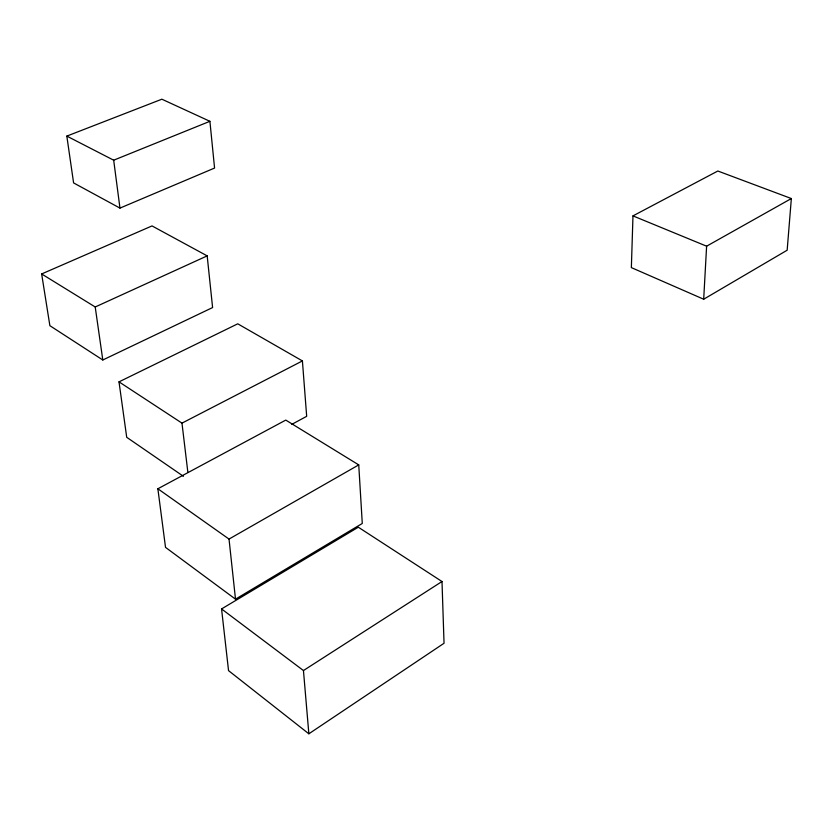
<?xml version="1.0" encoding="UTF-8"?>
<svg xmlns="http://www.w3.org/2000/svg" width="833" height="833" viewBox="0 0 833 833"><rect width="100%" height="100%" fill="white"/><g stroke="black" fill="none" stroke-linecap="round" stroke-linejoin="round"><path stroke-width="1.25" d="M632.976 215.882L631.362 267.612L703.687 299.224L787.164 250.212L791.35 198.546L717.838 171.015L632.976 215.882L706.613 246.193L791.35 198.546M703.687 299.224L706.613 246.193M308.856 733.8L444.041 643.263L442 581.517L358.315 527.206L221.557 608.933L228.544 670.638L308.856 733.8L303.451 670.544L221.557 608.933M303.451 670.544L442 581.517M235.5 599.166L362.282 523.468L358.742 464.897L285.771 420.092L157.864 488.773L165.517 547.364L235.5 599.166L229.023 539.076L157.864 488.773M229.023 539.076L358.742 464.897M291.8 424.361L306.679 416.323L302.41 360.928L237.759 323.818L119.004 381.858L126.71 437.294L183.427 476.309M119.004 381.858L181.979 423.133L302.41 360.928M102.803 359.991L212.602 307.554L207.178 255.877L152.023 225.92L41.65 273.953L49.876 325.682L102.803 359.991L95.212 306.981L41.65 273.953M95.212 306.981L207.178 255.877M119.962 208.104L214.57 168.058L209.906 121.306L161.873 99.2L66.827 136.102L73.596 182.916L119.962 208.104L113.684 160.196L66.827 136.102M113.684 160.196L209.906 121.306M181.979 423.133L187.852 472.238"/></g></svg>
